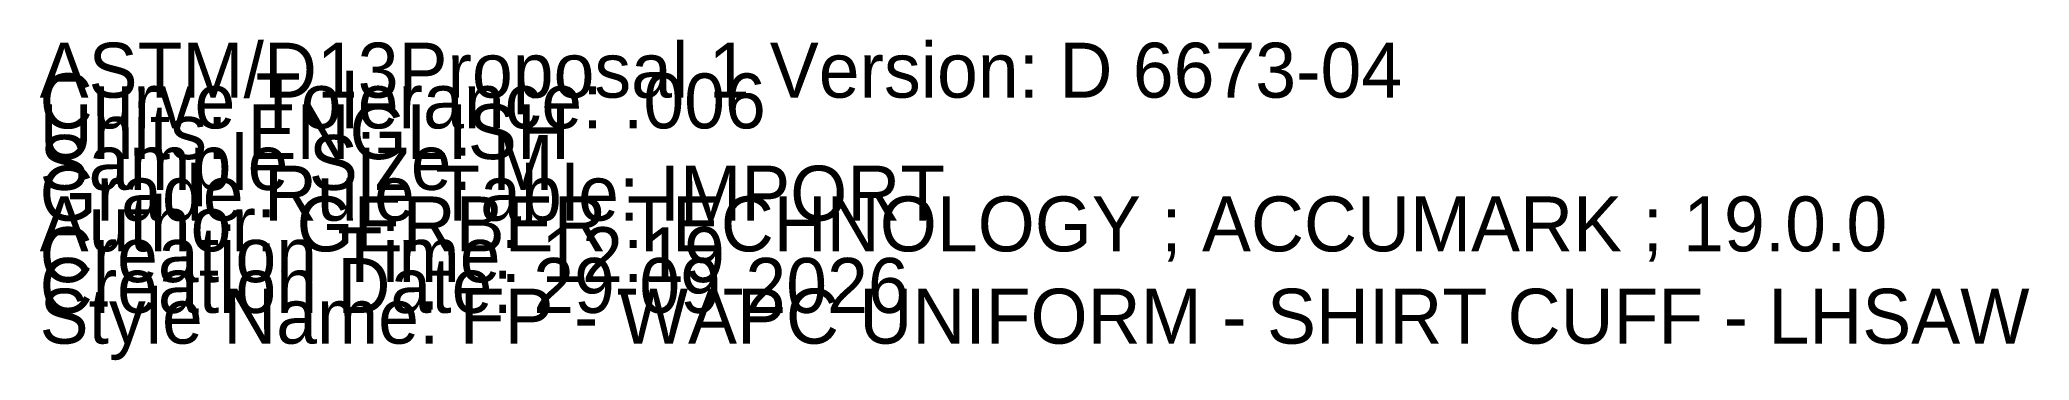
# Model space of a CAD drawing. Extents: x 0 to 46.5, y -0.1 to 24.1.
# Drawn here: x 0 to 9.06, y -0.08 to 1.38 of the extents above; entities outside this region: 1.
import ezdxf

# ---------------------------------------------------------------- set-up
doc = ezdxf.new("R2010")
doc.units = 0

# ---------------------------------------------------------------- blocks, each defined once
blk = doc.blocks.new('FP - WAPC UNIFORM - SHIRT CUFF - LHSAW_M')
at = {"layer": '1'}
for points in [[(35.9958, 24.0804), (38.7517, 24.0804)], [(35.9958, 13.8442), (35.9958, 24.0804)], [(38.7517, 24.0804), (38.7517, 13.8442)], [(38.7517, 13.8442), (35.9958, 13.8442)]]:
    blk.add_lwpolyline(points, dxfattribs=at)
at = {"layer": '13'}
blk.add_point((37.3737, 23.1749), dxfattribs=at)
at = {"layer": '14'}
for points in [[(36.3895, 23.6867), (38.358, 23.6867)], [(36.3895, 14.2379), (36.3895, 23.6867)], [(38.358, 23.6867), (38.358, 14.2379)], [(38.358, 14.2379), (36.3895, 14.2379)]]:
    blk.add_lwpolyline(points, dxfattribs=at)
at = {"layer": '2'}
for p in [(35.9958, 24.0804), (35.9958, 24.0804), (38.7517, 24.0804), (38.7517, 24.0804), (36.3895, 23.6867), (36.3895, 23.6867), (38.358, 23.6867), (38.358, 23.6867), (37.3748, 23.4132), (37.3737, 23.1749), (37.3748, 22.9408), (33.8304, 18.9623), (40.917, 18.9623), (37.3737, 15.104), (37.3737, 14.6316), (36.3895, 14.2379), (36.3895, 14.2379), (38.358, 14.2379), (38.358, 14.2379), (35.9958, 13.8442), (35.9958, 13.8442), (38.7517, 13.8442), (38.7517, 13.8442)]:
    blk.add_point(p, dxfattribs=at)
at = {"layer": '5'}
blk.add_line((33.8304, 18.9623), (40.917, 18.9623), dxfattribs=at)
at = {"layer": '7'}
blk.add_line((33.8304, 18.9623), (40.917, 18.9623), dxfattribs=at)
at = {"layer": '8'}
for p, q in [((37.3748, 22.9408), (37.3748, 23.4132)), ((37.3737, 14.6316), (37.3737, 15.104))]:
    blk.add_line(p, q, dxfattribs=at)
at = {"layer": '84'}
for points in [[(35.9958, 24.0804), (38.7517, 24.0804)], [(35.9958, 13.8442), (35.9958, 24.0804)], [(38.7517, 24.0804), (38.7517, 13.8442)], [(38.7517, 13.8442), (35.9958, 13.8442)]]:
    blk.add_lwpolyline(points, dxfattribs=at)
at = {"layer": '85'}
for points in [[(37.3748, 22.9408), (37.3748, 23.4132)], [(37.3737, 14.6316), (37.3737, 15.104)]]:
    blk.add_lwpolyline(points, dxfattribs=at)
at = {"layer": '87'}
for points in [[(36.3895, 23.6867), (38.358, 23.6867)], [(36.3895, 14.2379), (36.3895, 23.6867)], [(38.358, 23.6867), (38.358, 14.2379)], [(38.358, 14.2379), (36.3895, 14.2379)]]:
    blk.add_lwpolyline(points, dxfattribs=at)
at = {"layer": '1'}
for s, p in [('SIZE: M', (37.3737, 19.5223)), ('CATEGORY: CUFFS', (37.3737, 19.3823)), ('ANNOTATION', (37.3737, 19.2423)), ('Quantity: 1,0', (37.3737, 19.1023)), ('Piece Name: FP - WAPC UNIFORM - SHIRT CUFF - LHSAW', (37.3737, 18.9623))]:
    blk.add_text(s, height=0.25, dxfattribs=at).set_placement(p)
at = {"layer": '13'}
blk.add_text('D', height=0.25, dxfattribs=at).set_placement((37.3737, 23.1749))
at = {"layer": '8'}
for p in [(37.3748, 22.9408), (37.3737, 14.6316)]:
    blk.add_text('NM', height=0.25, dxfattribs=at).set_placement(p)
at = {"layer": '85'}
for p in [(37.3748, 22.9408), (37.3737, 14.6316)]:
    blk.add_text('NM', height=0.25, dxfattribs=at).set_placement(p)

msp = doc.modelspace()

# ---------------------------------------------------------------- block references
at = {"layer": '1'}
msp.add_blockref('FP - WAPC UNIFORM - SHIRT CUFF - LHSAW_M', (0, 0), dxfattribs=at)

# ---------------------------------------------------------------- texts
for s, p in [('ASTM/D13Proposal 1 Version: D 6673-04', (0, 1.12)), ('Curve Tolerance: .006', (0, 0.98)), ('Units: ENGLISH', (0, 0.84)), ('Sample Size: M', (0, 0.7)), ('Grade Rule Table: IMPORT', (0, 0.56)), ('Author: GERBER TECHNOLOGY ; ACCUMARK ; 19.0.0', (0, 0.42)), ('Creation Time: 12:19', (0, 0.28)), ('Creation Date: 29-09-2026', (0, 0.14)), ('Style Name: FP - WAPC UNIFORM - SHIRT CUFF - LHSAW', (0, 0))]:
    msp.add_text(s, height=0.25, dxfattribs=at).set_placement(p)

doc.saveas('drawing.dxf')
